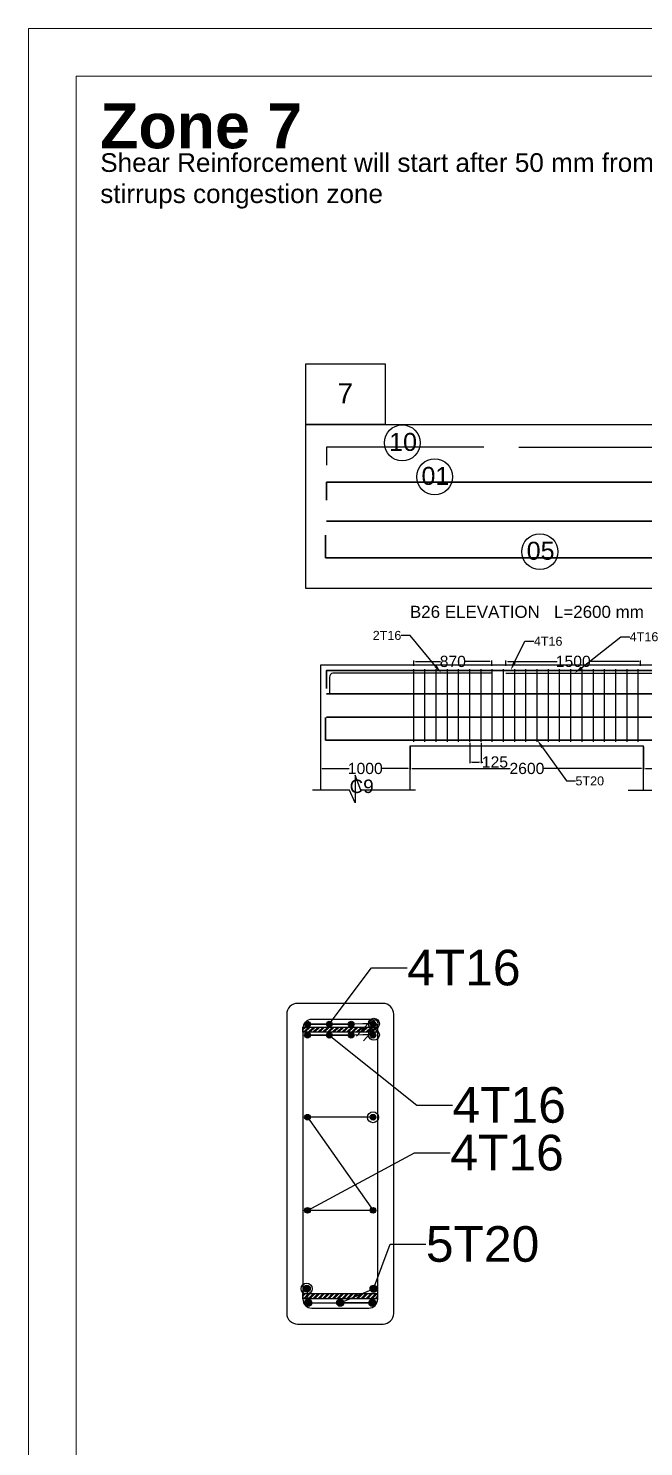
# Model space of a CAD drawing. Header units: inches. Extents: x 16 to 269, y 163 to 682.
# Drawn here: x 101.46 to 110.1, y 251.18 to 271.09 of the extents above; entities that cross this region are included whole.
import ezdxf
from ezdxf import colors
from ezdxf.entities.mleader import LeaderData, LeaderLine
from ezdxf.enums import TextEntityAlignment as Align
from ezdxf.math import Vec2, Vec3

# ---------------------------------------------------------------- set-up
doc = ezdxf.new("R2010")
doc.units = ezdxf.units.IN
doc.header["$MEASUREMENT"] = 0
doc.layers.get('Defpoints').update_dxf_attribs({"lineweight": 5})
for name, color, linetype in [('C', 7, 'Continuous'), ('MASSE', 7, 'Continuous'), ('S-ADDREINF', 3, 'Continuous'), ('S-MAINBAR', 5, 'Continuous'), ('S-OUTLINE', 7, 'Continuous'), ('S-SKIN', 6, 'Continuous'), ('S-STIRRUP', 1, 'Continuous'), ('S-TEXT', 2, 'Continuous'), ('Text', 7, 'Continuous')]:
    doc.layers.add(name, color=color, linetype=linetype)
doc.layers.add('Sheet_Borders', color=7, linetype='Continuous', lineweight=5)
doc.styles.get("Standard").update_dxf_attribs({"font": 'arial.ttf'})
doc.dimstyles.get("Standard").update_dxf_attribs({"dimtxt": 0.18, "dimasz": 0.18, "dimexe": 0.18, "dimexo": 0.0625, "dimgap": 0.09, "dimtad": 0, "dimtih": 1, "dimtoh": 1, "dimdec": 4, "dimzin": 0, "dimdsep": 46, "dimtxsty": 'Standard', "dimcen": 0.09, "dimadec": 0, "dimazin": 0, "dimtfac": 1, "dimtdec": 4, "dimtofl": 0, "dimtmove": 0, "dimatfit": 3, "dimfxl": 1, "dimtolj": 1, "dimtzin": 0, "dimarcsym": 0})

# ---------------------------------------------------------------- blocks, each defined once
blk = doc.blocks.new('sheet')
at = {"layer": 'Sheet_Borders', "linetype": 'Continuous', "lineweight": 0}
for p, q in [((-428.475, 35.187), (-428.475, 77.192)), ((-428.475, 77.192), (-369.075, 77.192)), ((-428.475, 35.187), (-428.475, 77.192)), ((-428.475, 77.192), (-369.075, 77.192)), ((-427.768, 35.894), (-427.768, 76.484)), ((-427.768, 76.484), (-369.782, 76.484)), ((-369.782, 76.484), (-427.768, 76.484)), ((-427.768, 76.484), (-427.768, 35.894))]:
    blk.add_line(p, q, dxfattribs=at)
blk = doc.blocks.new('*D725')
at = {"layer": 'Defpoints', "color": 0, "transparency": 16777216}
for p in [(6184, -7133), (8784, -7133), (8784, -7385)]:
    blk.add_point(p, dxfattribs=at)
at = {"layer": 'MASSE', "color": 0, "lineweight": -2, "transparency": 16777216}
for p, q in [((6184, -7144), (6184, -7396)), ((8784, -7144), (8784, -7396)), ((6205, -7385), (7296, -7385)), ((8762, -7385), (7671, -7385))]:
    blk.add_line(p, q, dxfattribs=at)
at = {"layer": 'MASSE', "color": 0, "transparency": 16777216}
for points in [[(6205, -7381), (6205, -7388), (6184, -7385)], [(8762, -7381), (8762, -7388), (8784, -7385)]]:
    blk.add_solid(points, dxfattribs=at)
at = {"layer": 'MASSE', "color": 0, "transparency": 16777216, "insert": (7484, -7385), "char_height": 125, "attachment_point": 5}
blk.add_mtext('\\A1;2600', dxfattribs=at)
blk = doc.blocks.new('*D726')
at = {"layer": 'Defpoints', "color": 0, "transparency": 16777216}
for p in [(6849, -7088), (6974, -7088), (6974, -7313)]:
    blk.add_point(p, dxfattribs=at)
at = {"layer": 'MASSE', "color": 0, "lineweight": -2, "transparency": 16777216}
for p, q in [((6849, -7099), (6849, -7324)), ((6974, -7099), (6974, -7324)), ((6870, -7313), (6952, -7313)), ((6974, -7313), (6995, -7313))]:
    blk.add_line(p, q, dxfattribs=at)
at = {"layer": 'MASSE', "color": 0, "transparency": 16777216}
for points in [[(6870, -7309), (6870, -7316), (6849, -7313)], [(6952, -7309), (6952, -7316), (6974, -7313)]]:
    blk.add_solid(points, dxfattribs=at)
at = {"layer": 'MASSE', "color": 0, "transparency": 16777216, "insert": (7128, -7313), "char_height": 125, "attachment_point": 5}
blk.add_mtext('\\A1;125', dxfattribs=at)
blk = doc.blocks.new('*D735')
at = {"layer": 'Defpoints', "color": 0, "transparency": 16777216}
for p in [(5184, -7385), (5184, -7385), (6184, -7385)]:
    blk.add_point(p, dxfattribs=at)
at = {"layer": 'MASSE', "color": 0, "lineweight": -2, "transparency": 16777216}
for p, q in [((5205, -7385), (5503, -7385)), ((6162, -7385), (5864, -7385))]:
    blk.add_line(p, q, dxfattribs=at)
at = {"layer": 'MASSE', "color": 0, "transparency": 16777216}
for points in [[(5205, -7381), (5205, -7388), (5184, -7385)], [(6162, -7381), (6162, -7388), (6184, -7385)]]:
    blk.add_solid(points, dxfattribs=at)
at = {"layer": 'MASSE', "color": 0, "transparency": 16777216, "insert": (5684, -7385), "char_height": 125, "attachment_point": 5}
blk.add_mtext('\\A1;1000', dxfattribs=at)
blk = doc.blocks.new('*D736')
at = {"layer": 'Defpoints', "color": 0, "transparency": 16777216}
for p in [(8784, -7369), (9284, -7327), (9284, -7385)]:
    blk.add_point(p, dxfattribs=at)
at = {"layer": 'MASSE', "color": 0, "lineweight": -2, "transparency": 16777216}
for p, q in [((8784, -7380), (8784, -7396)), ((8805, -7385), (8896, -7385)), ((9262, -7385), (9172, -7385)), ((9284, -7338), (9284, -7396))]:
    blk.add_line(p, q, dxfattribs=at)
at = {"layer": 'MASSE', "color": 0, "transparency": 16777216}
for points in [[(8805, -7382), (8805, -7389), (8784, -7385)], [(9262, -7382), (9262, -7389), (9284, -7385)]]:
    blk.add_solid(points, dxfattribs=at)
at = {"layer": 'MASSE', "color": 0, "transparency": 16777216, "insert": (9034, -7385), "char_height": 125, "attachment_point": 5}
blk.add_mtext('\\A1;500', dxfattribs=at)
blk = doc.blocks.new('*D740')
at = {"layer": 'Defpoints', "color": 0, "transparency": 16777216}
for p in [(6224, -6252), (7094, -6193), (7094, -6252)]:
    blk.add_point(p, dxfattribs=at)
at = {"layer": 'MASSE', "color": 0, "lineweight": -2, "transparency": 16777216}
for p, q in [((6224, -6241), (6224, -6182)), ((6245, -6193), (6521, -6193)), ((7072, -6193), (6797, -6193)), ((7094, -6241), (7094, -6182))]:
    blk.add_line(p, q, dxfattribs=at)
at = {"layer": 'MASSE', "color": 0, "transparency": 16777216}
for points in [[(6245, -6189), (6245, -6196), (6224, -6193)], [(7072, -6189), (7072, -6196), (7094, -6193)]]:
    blk.add_solid(points, dxfattribs=at)
at = {"layer": 'MASSE', "color": 0, "transparency": 16777216, "insert": (6659, -6193), "char_height": 125, "attachment_point": 5}
blk.add_mtext('\\A1;870', dxfattribs=at)
blk = doc.blocks.new('*D742')
at = {"layer": 'Defpoints', "color": 0, "transparency": 16777216}
for p in [(7250, -6251), (8750, -6192), (8750, -6251)]:
    blk.add_point(p, dxfattribs=at)
at = {"layer": 'MASSE', "color": 0, "lineweight": -2, "transparency": 16777216}
for p, q in [((7250, -6240), (7250, -6181)), ((7272, -6192), (7820, -6192)), ((8729, -6192), (8181, -6192)), ((8750, -6240), (8750, -6181))]:
    blk.add_line(p, q, dxfattribs=at)
at = {"layer": 'MASSE', "color": 0, "transparency": 16777216}
for points in [[(7272, -6188), (7272, -6195), (7250, -6192)], [(8729, -6188), (8729, -6195), (8750, -6192)]]:
    blk.add_solid(points, dxfattribs=at)
at = {"layer": 'MASSE', "color": 0, "transparency": 16777216, "insert": (8000, -6192), "char_height": 125, "attachment_point": 5}
blk.add_mtext('\\A1;1500', dxfattribs=at)
blk = doc.blocks.new('_Origin')
at = {"color": 0, "linetype": 'ByBlock', "lineweight": -2}
blk.add_line((0, 0), (-1, 0), dxfattribs=at)
blk.add_circle((0, 0), 0.5, dxfattribs=at)
blk = doc.blocks.new('98765')
at = {"layer": 'S-ADDREINF'}
h = blk.add_hatch(color=256, dxfattribs=at)
edge = h.paths.add_edge_path()
edge.add_arc((5040.20451, -10355.08089), 31.75024, 0, 360)
h = blk.add_hatch(color=256, dxfattribs=at)
edge = h.paths.add_edge_path()
edge.add_arc((5283.62302, -10355.08089), 31.75024, 0, 360)
h = blk.add_hatch(color=256, dxfattribs=at)
edge = h.paths.add_edge_path()
edge.add_arc((5527.04153, -10355.08089), 31.75024, 0, 360)
h = blk.add_hatch(color=256, dxfattribs=at)
edge = h.paths.add_edge_path()
edge.add_arc((5770.46004, -10355.08089), 31.75024, 0, 360)
at = {"layer": 'S-MAINBAR'}
h = blk.add_hatch(color=256, dxfattribs=at)
edge = h.paths.add_edge_path()
edge.add_arc((5040.20451, -10232.04871), 31.75024, 0, 360)
h = blk.add_hatch(color=256, dxfattribs=at)
edge = h.paths.add_edge_path()
edge.add_arc((5283.62302, -10232.04871), 31.75024, 0, 360)
h = blk.add_hatch(color=256, dxfattribs=at)
edge = h.paths.add_edge_path()
edge.add_arc((5527.04153, -10232.04871), 31.75024, 0, 360)
h = blk.add_hatch(color=256, dxfattribs=at)
edge = h.paths.add_edge_path()
edge.add_arc((5770.46004, -10232.04871), 31.75024, 0, 360)
h = blk.add_hatch(color=256, dxfattribs=at)
edge = h.paths.add_edge_path()
edge.add_arc((5031.98034, -13178.98641), 39.6878, 0, 360)
h = blk.add_hatch(color=256, dxfattribs=at)
edge = h.paths.add_edge_path()
edge.add_arc((5776.6909, -13180.29255), 39.6878, 0, 360)
h = blk.add_hatch(color=256, dxfattribs=at)
edge = h.paths.add_edge_path()
edge.add_arc((5048.14207, -13335.6347), 39.6878, 0, 360)
h = blk.add_hatch(color=256, dxfattribs=at)
edge = h.paths.add_edge_path()
edge.add_arc((5405.33227, -13335.6347), 39.6878, 0, 360)
h = blk.add_hatch(color=256, dxfattribs=at)
edge = h.paths.add_edge_path()
edge.add_arc((5762.52248, -13335.6347), 39.6878, 0, 360)
at = {"layer": 'S-SKIN'}
h = blk.add_hatch(color=256, dxfattribs=at)
edge = h.paths.add_edge_path()
edge.add_arc((5040.20451, -11269.22322), 31.75024, 0, 360)
h = blk.add_hatch(color=256, dxfattribs=at)
edge = h.paths.add_edge_path()
edge.add_arc((5770.46004, -11269.22322), 31.75024, 0, 360)
h = blk.add_hatch(color=256, dxfattribs=at)
edge = h.paths.add_edge_path()
edge.add_arc((5040.20451, -12306.39774), 31.75024, 0, 360)
h = blk.add_hatch(color=256, dxfattribs=at)
edge = h.paths.add_edge_path()
edge.add_arc((5770.46004, -12306.39774), 31.75024, 0, 360)
at = {"layer": 'S-TEXT', "transparency": 33554687}
h = blk.add_hatch(dxfattribs=at)
h.set_pattern_fill('ANSI32', scale=3.96878)
h.set_pattern_definition([(45, (-390947.05, 707503.545), (-26.730496, 26.730496), []), (45, (-390929.23, 707503.545), (-26.730496, 26.730496), [])])
h.paths.add_polyline_path([(5820.85641, -10264.30366), (4988.47172, -10264.30366), (4988.47172, -10323.14505), (5820.85641, -10323.14505)])
h = blk.add_hatch(dxfattribs=at)
h.set_pattern_fill('ANSI32', scale=3.96878)
h.set_pattern_definition([(45, (-390947.05, 704535.284), (-26.730496, 26.730496), []), (45, (-390929.23, 704535.284), (-26.730496, 26.730496), [])])
h.paths.add_polyline_path([(5820.85641, -13232.56497), (4988.47172, -13232.56497), (4988.47172, -13291.40636), (5820.85641, -13291.40636)])
at = {"color": 6, "lineweight": 30}
for p, q in [((5253.85226, -4630.35743), (17253.85226, -4630.35743)), ((5253.85226, -6552.15307), (17253.85226, -6552.15307)), ((5253.85226, -6813.4864), (17253.85226, -6813.4864))]:
    blk.add_line(p, q, dxfattribs=at)
for p, q in [((9307.27238, -6232.82101), (8758.85226, -6232.81974)), ((5289.40713, -7070.92844), (5290.65713, -7070.92844))]:
    blk.add_line(p, q)
blk.add_lwpolyline([(5021.58466, -3552.23021), (32329.45426, -3552.23021), (32329.45426, -5378.41614), (5021.58466, -5378.41614)], close=True)
at = {"color": 3}
for points in [[(7003.85226, -3804.4614), (5253.85226, -3804.4614), (5253.85226, -4004.4614)], [(7393.85226, -3804.4614), (10648.71357, -3804.4614)]]:
    blk.add_lwpolyline(points, dxfattribs=at)
blk.add_lwpolyline([(5253.85226, -4397.32681), (5253.85226, -4197.32681), (5265.73226, -4197.32681)])
at = {"color": 5, "lineweight": 30}
for points in [[(5253.85226, -4397.32681), (5253.85226, -4197.32681), (12053.85226, -4197.32681)], [(5241.97226, -4787.31242), (5241.97226, -5037.31242), (10491.97226, -5037.31242)], [(5253.85226, -6493.02744), (5253.85226, -6293.02744), (12053.85226, -6293.02744)], [(5241.97226, -6818.25614), (5241.97226, -7068.25614), (10241.97226, -7068.25614)]]:
    blk.add_lwpolyline(points, dxfattribs=at)
at = {"color": 3}
blk.add_circle((6096.33683, -3757.96938), 200, dxfattribs=at)
at = {"color": 5}
for centre in [(6456.78392, -4136.35763), (7628.2243, -4970.00196)]:
    blk.add_circle(centre, 200, dxfattribs=at)
at = {"layer": 'S-ADDREINF'}
blk.add_line((7249.89293, -6321.81974), (10798.71357, -6321.81974), dxfattribs=at)
blk.add_lwpolyline([(7098.85226, -6321.81974), (5321.46311, -6321.81974, 0.3339289465), (5286.80429, -6367.92844), (5286.80429, -6559.92844)], format="xyb", dxfattribs=at)
for centre in [(5040.20451, -10355.08089), (5283.62302, -10355.08089), (5527.04153, -10355.08089), (5770.46004, -10355.08089)]:
    blk.add_circle(centre, 31.75024, dxfattribs=at)
at = {"layer": 'S-MAINBAR'}
for centre, radius in [((5040.20451, -10232.04871), 31.75024), ((5283.62302, -10232.04871), 31.75024), ((5527.04153, -10232.04871), 31.75024), ((5770.46004, -10232.04871), 31.75024), ((5031.98034, -13178.98641), 39.6878), ((5776.6909, -13180.29255), 39.6878), ((5048.14207, -13335.6347), 39.6878), ((5405.33227, -13335.6347), 39.6878), ((5762.52248, -13335.6347), 39.6878)]:
    blk.add_circle(centre, radius, dxfattribs=at)
at = {"layer": 'S-OUTLINE'}
for p, q in [((5183.85226, -6232.81974), (5183.85226, -7627.82608)), ((6223.85226, -6232.81974), (5183.85226, -6232.81974)), ((6183.85226, -7627.82608), (6183.85226, -7132.81974)), ((8783.71357, -7627.82608), (8783.71357, -7132.81974))]:
    blk.add_line(p, q, dxfattribs=at)
for points in [[(8758.85226, -6232.81974), (6208.85226, -6232.81974)], [(6183.85226, -7132.81974), (8783.71357, -7132.81974)]]:
    blk.add_lwpolyline(points, dxfattribs=at)
blk.add_lwpolyline([(4810.01527, -13454.6981, 0.4142135624), (4929.07867, -13573.7615), (5881.58588, -13573.7615, 0.4142135624), (6000.64928, -13454.6981), (6000.64928, -10120.92286, 0.4142135624), (5881.58588, -10001.85946), (4929.07867, -10001.85946, 0.4142135624), (4810.01527, -10120.92286)], format="xyb", close=True, dxfattribs=at)
at = {"layer": 'S-SKIN'}
for centre in [(5040.20451, -11269.22322), (5770.46004, -11269.22322), (5040.20451, -12306.39774), (5770.46004, -12306.39774)]:
    blk.add_circle(centre, 31.75024, dxfattribs=at)
at = {"layer": 'S-STIRRUP'}
for p, q in [((6223.85226, -7087.81974), (6223.85226, -6277.81974)), ((6348.85226, -7087.81974), (6348.85226, -6277.81974)), ((6473.85226, -7087.81974), (6473.85226, -6277.81974)), ((6598.85226, -7087.81974), (6598.85226, -6277.81974)), ((6723.85226, -7087.81974), (6723.85226, -6277.81974)), ((6848.85226, -7087.81974), (6848.85226, -6277.81974)), ((6973.85226, -7087.81974), (6973.85226, -6277.81974)), ((7098.85226, -7087.81974), (7098.85226, -6277.81974)), ((7223.85226, -7087.81974), (7223.85226, -6277.81974)), ((7348.85226, -7087.81974), (7348.85226, -6277.81974)), ((7473.85226, -7087.81974), (7473.85226, -6277.81974)), ((7598.85226, -7087.81974), (7598.85226, -6277.81974)), ((7723.85226, -7087.81974), (7723.85226, -6277.81974)), ((7848.85226, -7087.81974), (7848.85226, -6277.81974)), ((7973.85226, -7087.81974), (7973.85226, -6277.81974)), ((8098.85226, -7087.81974), (8098.85226, -6277.81974)), ((8223.85226, -7087.81974), (8223.85226, -6277.81974)), ((8348.85226, -7087.81974), (8348.85226, -6277.81974)), ((8473.85226, -7087.81974), (8473.85226, -6277.81974)), ((8598.85226, -7087.81974), (8598.85226, -6277.81974)), ((8723.85226, -7087.81974), (8723.85226, -6277.81974)), ((5720.39773, -10221.05148), (5586.65533, -10367.64959)), ((5797.1797, -10270.9898), (5664.00571, -10418.10446))]:
    blk.add_line(p, q, dxfattribs=at)
blk.add_lwpolyline([(4988.61037, -13295.9469, 0.4142135624), (5087.82987, -13395.1664), (5722.83468, -13395.1664, 0.4142135624), (5822.05418, -13295.9469), (5822.05418, -10279.67407, 0.4142135624), (5722.83468, -10180.45456), (5087.82987, -10180.45456, 0.4142135624), (4988.61037, -10279.67407)], format="xyb", close=True, dxfattribs=at)
for centre, radius, start, end in [((5777.82092, -10249.79575), 64.21569, 57.729251573, 153.408874045), ((5780.37424, -10228.44557), 45.74314, 291.554596989, 46.074963813)]:
    blk.add_arc(centre, radius, start, end, dxfattribs=at)
at = {"layer": 'S-TEXT', "color": 5}
blk.add_lwpolyline([(5021.58466, -2876.27306), (5907.00943, -2876.27306), (5907.00943, -3552.23021), (5021.58466, -3552.23021)], close=True, dxfattribs=at)
at = {"layer": 'S-TEXT', "color": 1}
for points in [[(6243.53135, -7627.82608), (5635.08606, -7627.82608), (5571.2659, -7458.40469), (5571.2659, -7767.01661), (5506.63376, -7627.82608), (5096.46718, -7627.82608)], [(8610.1515, -7627.82608), (8978.94175, -7627.82608), (9042.76191, -7458.40469), (9042.76191, -7767.01661), (9107.39405, -7627.82608), (9399.92369, -7627.82608)]]:
    blk.add_lwpolyline(points, dxfattribs=at)
at = {"layer": 'S-TEXT'}
for points in [[(4989.60635, -10264.30366), (5820.85641, -10264.30366), (5820.85641, -10323.14505), (4989.60635, -10323.14505)], [(4989.60635, -13232.56497), (5820.85641, -13232.56497), (5820.85641, -13291.40636), (4989.60635, -13291.40636)]]:
    blk.add_lwpolyline(points, close=True, dxfattribs=at)
at = {"xscale": 753.7822666130526, "yscale": 753.7822666130526, "zscale": 753.7822666130526}
blk.add_blockref('sheet', (324909.26317, -57326.47455), dxfattribs=at)
at = {"insert": (2733.02919, -531.83535), "char_height": 207.93472323, "attachment_point": 1}
blk.add_mtext_dynamic_manual_height_columns('Shear Reinforcement will start after 50 mm from the column face, depend on the stirrups congestion zone', width=11193.6192869, gutter_width=5.19837, heights=[665.23766], dxfattribs=at)
at = {"layer": 'C'}
blk.add_text('C9', height=150, dxfattribs=at).set_placement((5643.79591, -7583.13365), align=Align.MIDDLE_CENTER)
at = {"layer": 'S-TEXT', "color": 5}
blk.add_text('7', height=225, dxfattribs=at).set_placement((5461.15039, -3205.54835), align=Align.MIDDLE_CENTER)
at = {"layer": 'Text'}
blk.add_text('B26 ELEVATION   L=2600 mm', height=135, dxfattribs=at).set_placement((7483.85226, -5639.88012), align=Align.MIDDLE_CENTER)
at = {"layer": 'Text', "insert": (2730.7968, 23.44818), "char_height": 500, "attachment_point": 1}
blk.add_mtext_dynamic_manual_height_columns('{\\fArial|b1|i0|c0|p34;Zone 7}', width=24511.8392847, gutter_width=12.5, heights=[0], dxfattribs=at)
at = {"layer": 'Text', "color": 3, "insert": (5949.38563, -3647.29276), "char_height": 200, "width": 27.6261937, "attachment_point": 1}
blk.add_mtext('10', dxfattribs=at)
at = {"layer": 'Text', "color": 5, "char_height": 200, "width": 27.6261937, "attachment_point": 1}
for s, insert in [('01', (6309.83272, -4025.68102)), ('05', (7481.2731, -4859.32535))]:
    blk.add_mtext(s, dxfattribs=dict(at, insert=insert))
at = {"layer": 'MASSE'}
for base, p1, p2, override, picture, middle in [((7093.85226, -6192.74421), (6223.85226, -6252.21931), (7093.85226, -6252.21931), {"dimtxt": 125, "dimasz": 21.6, "dimexe": 10.8, "dimexo": 10.8, "dimzin": 8}, '*D740', (6658.85226, -6192.74421)), ((8750.29431, -6191.82072), (7250.29431, -6251.2164), (8750.29431, -6251.2164), {"dimtxt": 125, "dimasz": 21.6, "dimexe": 10.8, "dimexo": 10.8, "dimzin": 8}, '*D742', (8000.29431, -6191.82072)), ((6973.85226, -7312.81974), (6848.85226, -7087.81974), (6973.85226, -7087.81974), {"dimtxt": 125, "dimasz": 21.6, "dimexe": 10.8, "dimexo": 10.8, "dimzin": 8}, '*D726', (7128.2162, -7312.81974)), ((8783.85226, -7384.81974), (6183.85226, -7132.81974), (8783.85226, -7132.81974), {"dimtxt": 125, "dimasz": 21.6, "dimexe": 10.8, "dimexo": 10.8, "dimzin": 8}, '*D725', (7483.85226, -7384.81974)), ((5183.85226, -7384.81974), (6183.85226, -7384.81974), (5183.85226, -7384.81974), {"dimtxt": 125, "dimasz": 21.6, "dimexe": 10.8, "dimexo": 10.8, "dimdec": 2, "dimzin": 8, "dimtdec": 2}, '*D735', (5683.85226, -7384.81974)), ((9283.71357, -7385.19974), (8783.71357, -7369.13778), (9283.71357, -7326.9668), {"dimtxt": 125, "dimasz": 21.6, "dimexe": 10.8, "dimexo": 10.8, "dimdec": 2, "dimzin": 8, "dimtdec": 2}, '*D736', (9033.71357, -7385.19974))]:
    dim = blk.add_linear_dim(base=base, p1=p1, p2=p2, dimstyle='Standard', override=override, dxfattribs=at)
    dim.commit()
    dim.dimension.update_dxf_attribs({"geometry": picture, "text_midpoint": middle})
at = {"layer": 'Text'}
ml = blk.add_multileader_mtext('Standard', dxfattribs=at)
ml.set_content('2T16', color=256)
ml.set_leader_properties()
ml.build(insert=Vec2(0, 0))
ml.multileader.update_dxf_attribs({"dogleg_length": 100, "arrow_head_size": 100})
ctx = ml.context
ctx.base_point, ctx.char_height, ctx.arrow_head_size, ctx.landing_gap_size, ctx.plane_origin = Vec3(5777.46129, -5903.13523), 100, 100, 0.09, Vec3(6530.40546, -6321.81974)
ctx.text_align_type = 2
notes = []
notes.append((ctx, [(0, (1, 1, 0), (6185.55397, -5903.13523), (-1, 0), 100, [(0, [(6530.40546, -6321.81974)], 0, [])])]))
ctx.mtext.insert, ctx.mtext.alignment, ctx.mtext.flow_direction = Vec3(6085.46397, -5852.28257), 3, 5
at = {"layer": 'Text', "color": 5}
ml = blk.add_multileader_mtext('Standard', dxfattribs=at)
ml.set_content('4T16', color=5)
ml.set_leader_properties()
ml.build(insert=Vec2(0, 0))
ml.multileader.update_dxf_attribs({"dogleg_length": 100, "arrow_head_size": 100})
ctx = ml.context
ctx.base_point, ctx.char_height, ctx.arrow_head_size, ctx.landing_gap_size, ctx.plane_origin = Vec3(7561.70916, -5968.24979), 100, 100, 0.09, Vec3(7302.80455, -6290.81974)
notes.append((ctx, [(1, (1, 1, 0), (7461.70916, -5968.24979), (1, 0), 100, [(0, [(7302.80455, -6290.81974)], 0, [])])]))
ctx.mtext.insert, ctx.mtext.flow_direction = Vec3(7561.79916, -5917.39713), 5
at = {"layer": 'Text'}
ml = blk.add_multileader_mtext('Standard', dxfattribs=at)
ml.set_content('4T16', color=256)
ml.set_leader_properties()
ml.build(insert=Vec2(0, 0))
ml.multileader.update_dxf_attribs({"dogleg_length": 100, "arrow_head_size": 100})
ctx = ml.context
ctx.base_point, ctx.char_height, ctx.arrow_head_size, ctx.landing_gap_size, ctx.plane_origin = Vec3(8629.15531, -5917.79764), 100, 100, 0.09, Vec3(8014.50144, -6323.81974)
notes.append((ctx, [(1, (1, 1, 0), (8529.15531, -5917.79764), (1, 0), 100, [(0, [(8014.50144, -6323.81974)], 0, [])])]))
ctx.mtext.insert, ctx.mtext.flow_direction = Vec3(8629.24531, -5866.94498), 5
at = {"layer": 'Text', "color": 5}
ml = blk.add_multileader_mtext('Standard', dxfattribs=at)
ml.set_content('5T20', color=5)
ml.set_leader_properties()
ml.build(insert=Vec2(0, 0))
ml.multileader.update_dxf_attribs({"dogleg_length": 100, "arrow_head_size": 100})
ctx = ml.context
ctx.base_point, ctx.char_height, ctx.arrow_head_size, ctx.landing_gap_size, ctx.plane_origin = Vec3(8024.81829, -7523.77829), 100, 100, 0.09, Vec3(7598.85226, -7103.25614)
notes.append((ctx, [(1, (1, 1, 0), (7924.81829, -7523.77829), (1, 0), 100, [(0, [(7598.85226, -7068.25614)], 0, [])])]))
ctx.mtext.insert, ctx.mtext.flow_direction = Vec3(8024.90829, -7472.92563), 5
ml = blk.add_multileader_mtext('Standard', dxfattribs=at)
ml.set_content('4T16', color=5)
ml.set_leader_properties()
ml.set_arrow_properties(name='ORIGIN')
ml.build(insert=Vec2(0, 0))
ml.multileader.update_dxf_attribs({"dogleg_length": 100, "arrow_head_size": 122.25854})
ctx = ml.context
ctx.base_point, ctx.char_height, ctx.arrow_head_size, ctx.landing_gap_size, ctx.plane_origin = Vec3(6149.87563, -9605.73782), 396.878004, 122.25854, 0.35719, Vec3(5888.67284, -9935.31694)
notes.append((ctx, [(1, (1, 1, 0), (5752.99763, -9605.73782), (1, 0), 396.878, [(3, [(5780.37424, -10228.44557), (5040.20451, -10232.04871), (5527.04153, -10232.04871), (5283.62302, -10232.04871)], 0, [])])]))
ctx.mtext.insert, ctx.mtext.flow_direction = Vec3(6150.23282, -9403.91479), 5
at = {"layer": 'Text', "color": 3}
ml = blk.add_multileader_mtext('Standard', dxfattribs=at)
ml.set_content('4T16', color=3)
ml.set_leader_properties()
ml.set_arrow_properties(name='ORIGIN')
ml.build(insert=Vec2(0, 0))
ml.multileader.update_dxf_attribs({"dogleg_length": 100, "arrow_head_size": 122.25854})
ctx = ml.context
ctx.base_point, ctx.char_height, ctx.arrow_head_size, ctx.landing_gap_size, ctx.plane_origin = Vec3(6654.54442, -11135.471), 396.878004, 122.25854, 0.35719, Vec3(5888.67284, -10058.34912)
notes.append((ctx, [(1, (1, 1, 0), (6257.66641, -11135.471), (1, 0), 396.878, [(3, [(5780.37424, -10351.47775), (5040.20451, -10355.08089), (5527.04153, -10355.08089), (5283.62302, -10355.08089)], 0, [])])]))
ctx.mtext.insert, ctx.mtext.flow_direction = Vec3(6654.90161, -10933.64798), 5
at = {"layer": 'Text', "color": 6}
ml = blk.add_multileader_mtext('Standard', dxfattribs=at)
ml.set_content('4T16', color=6)
ml.set_leader_properties()
ml.set_arrow_properties(name='ORIGIN')
ml.build(insert=Vec2(0, 0))
ml.multileader.update_dxf_attribs({"dogleg_length": 100, "arrow_head_size": 122.25854})
ctx = ml.context
ctx.base_point, ctx.char_height, ctx.arrow_head_size, ctx.landing_gap_size, ctx.plane_origin = Vec3(6630.40159, -11666.45441), 396.878004, 122.25854, 0.35719, Vec3(5768.15885, -11439.79726)
notes.append((ctx, [(1, (1, 1, 0), (6233.52358, -11666.45441), (1, 0), 396.878, [(3, [(5770.46004, -11269.22322), (5040.20451, -11269.22322), (5770.46004, -12306.39774), (5040.20451, -12306.39774)], 0, [])])]))
ctx.mtext.insert, ctx.mtext.flow_direction = Vec3(6630.75878, -11464.63139), 5
at = {"layer": 'Text', "color": 5}
ml = blk.add_multileader_mtext('Standard', dxfattribs=at)
ml.set_content('5T20', color=5)
ml.set_leader_properties()
ml.set_arrow_properties(name='ORIGIN')
ml.build(insert=Vec2(0, 0))
ml.multileader.update_dxf_attribs({"dogleg_length": 100, "arrow_head_size": 122.25854})
ctx = ml.context
ctx.base_point, ctx.char_height, ctx.arrow_head_size, ctx.landing_gap_size, ctx.plane_origin = Vec3(6358.24051, -12684.24309), 396.878004, 122.25854, 0.35719, Vec3(6097.03772, -13013.82221)
notes.append((ctx, [(1, (1, 1, 0), (5961.36251, -12684.24309), (1, 0), 396.878, [(4, [(5031.98034, -13178.98641), (5048.14207, -13335.6347), (5762.52248, -13335.6347), (5405.33227, -13335.6347), (5776.6909, -13180.29255)], 0, [])])]))
ctx.mtext.insert, ctx.mtext.flow_direction = Vec3(6358.5977, -12482.42007), 5
for ctx, leaders in notes:
    for number, flags, end, landing, length, lines in leaders:
        leader = LeaderData()
        leader.index, (leader.has_last_leader_line, leader.has_dogleg_vector, leader.attachment_direction) = number, flags
        leader.last_leader_point, leader.dogleg_vector, leader.dogleg_length = Vec3(end), Vec3(landing), length
        for number, points, colour, breaks in lines:
            line = LeaderLine()
            line.index, line.vertices, line.color, line.breaks = number, Vec3.list(points), colors.encode_raw_color(colour), breaks
            leader.lines.append(line)
        ctx.leaders.append(leader)

msp = doc.modelspace()

# ---------------------------------------------------------------- block references
at = {"xscale": 0.001260541872842727, "yscale": 0.001260541872842727, "zscale": 0.001260541872842727}
msp.add_blockref('98765', (99.0232, 270.0103), dxfattribs=at)

doc.saveas('drawing.dxf')
